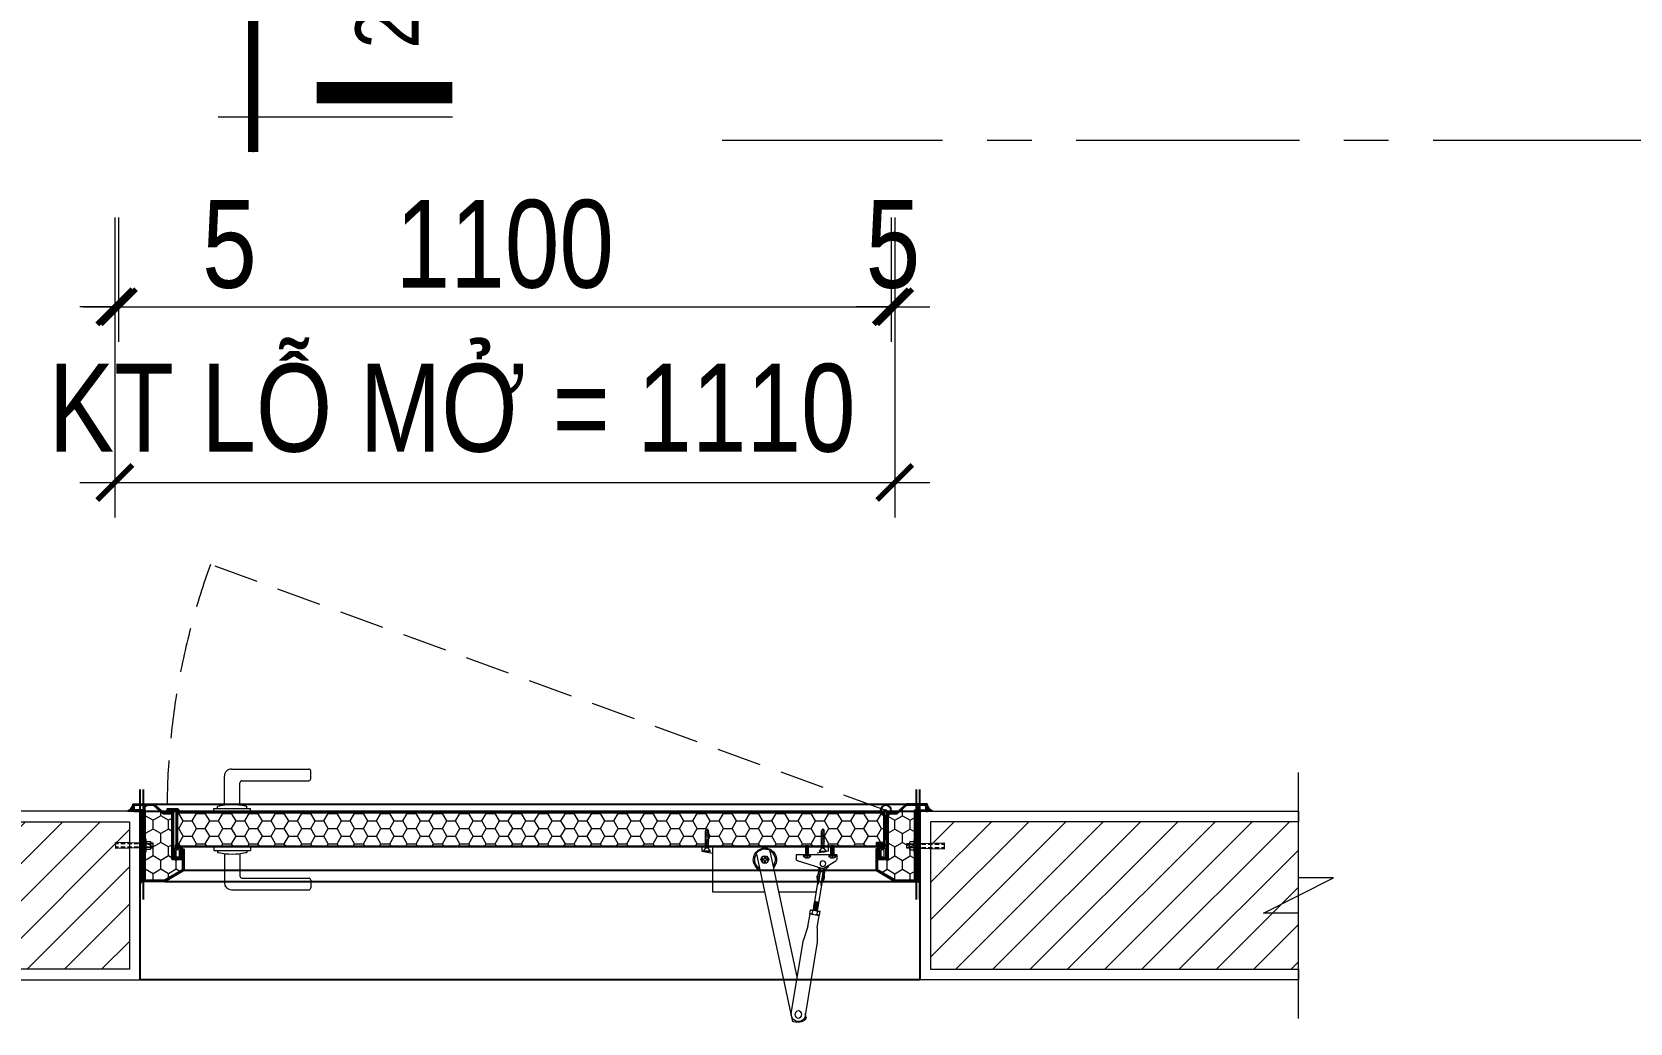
# Model space of a CAD drawing. Header units: millimetres. Extents: x -547695 to 905972, y -1055718 to 167349.
# Drawn here: x -529245 to -526971, y -1038387 to -1036976 of the extents above; entities that cross this region are included whole.
import ezdxf
from ezdxf.enums import TextEntityAlignment as Align

# ---------------------------------------------------------------- set-up
doc = ezdxf.new("R2010")
doc.units = ezdxf.units.MM
for name, pattern in [('CENTER', [50.8, 31.75, -6.35, 6.35, -6.35]), ('CENTER2', [1.125, 0.75, -0.125, 0.125, -0.125]), ('HIDDEN', [9.525, 6.35, -3.175]), ('PHANTOM', [2.5, 1.25, -0.25, 0.25, -0.25, 0.25, -0.25])]:
    doc.linetypes.add(name, pattern=pattern)
doc.layers.get('DEFPOINTS').update_dxf_attribs({"color": 1, "lineweight": 25})
for name, color, linetype, lineweight in [('A-DIMS', 8, 'Continuous', 9), ('A-DOOR', 142, 'Continuous', 9), ('A-FINE', 255, 'Continuous', 25), ('A-GRID', 250, 'CENTER', 15), ('A-HIDD', 45, 'HIDDEN', 9), ('A-LITE', 9, 'Continuous', 9), ('A-PATT', 252, 'Continuous', 9), ('A-SYMBOLS', 10, 'Continuous', 13), ('A-WALL', 12, 'Continuous', 13)]:
    doc.layers.add(name, color=color, linetype=linetype, lineweight=lineweight)
doc.styles.add('ARIAL', font='arial.ttf')
doc.styles.add('VTK_Arial', font='arial.ttf', dxfattribs={"width": 0.8})
doc.dimstyles.new('A-2.5-DIM50', dxfattribs={"dimscale": 50, "dimtxt": 2.5, "dimasz": 1, "dimexe": 1, "dimexo": 0, "dimgap": 0.5, "dimtad": 1, "dimdec": 0, "dimzin": 12, "dimdsep": 46, "dimtxsty": 'VTK_Arial', "dimblk": 'ARCHTICK', "dimcen": 0, "dimdle": 1, "dimclrd": 256, "dimclre": 256, "dimclrt": 7, "dimadec": 1, "dimazin": 3, "dimtfac": 1, "dimtdec": 0, "dimtmove": 0, "dimatfit": 2, "dimfxl": 20, "dimtolj": 1, "dimtzin": 0, "dimlwd": -1, "dimlwe": -1, "dimarcsym": 0})
pattern_1 = [(0, (-371205.2795, -12523.16103), (0.47625, 0.2749630645), [0.3175, -0.635]), (120, (-371205.2795, -12523.16103), (-0.47624999896, 0.2749630663), [0.3175, -0.635]), (60, (-371205.2795, -12523.16103), (1.04e-09, 0.5499261308), [-0.635, 0.3175])]
pattern_2 = [(0, (-371205.2795, -12523.16103), (0.47625, 0.2749630645), [0.3175, -0.635]), (120, (-371205.2795, -12523.16103), (-0.47624999896, 0.2749630663), [0.3175, -0.635]), (60, (-371205.2795, -12523.16103), (1.04e-09, 0.5499261308), [-0.635, 0.3175])]
pattern_3 = [(135, (-437820.3545, -13544.4269), (-1.1225320151, -1.1225320151), []), (225, (-437820.3545, -13544.4269), (-1.1225320151, -3.3675960454), [3.96875, -2.38125])]

# ---------------------------------------------------------------- blocks, each defined once
blk = doc.blocks.new('*U258')
for p, q in [((-8621.6, 166.1), (-8621.6, -945.4)), ((0, 166.1), (0, -945.4)), ((-500, 0), (166.1, 0))]:
    blk.add_line(p, q)
at = {"linetype": 'PHANTOM', "ltscale": 10}
blk.add_line((-396.9, 0), (-8121.6, 0), dxfattribs=at)
for points, const_width in [([(-8121.6, 0), (-8766.1, 0)], 50), ([(166.1, 0), (-478.4, 0)], 50), ([(-8506.4, -945.4), (-8506.4, -302.1)], 100), ([(-115.3, -945.4), (-115.3, -302.1)], 100)]:
    blk.add_lwpolyline(points, dxfattribs=dict(const_width=const_width))
at = {"style": 'ARIAL', "width": 0.8, "flags": 8}
for tag, p in [('1', (-8238.3, -878.4)), ('2', (-418.6, -873.7))]:
    blk.add_attdef(tag, text='', height=300, dxfattribs=at).set_placement(p, align=Align.BOTTOM_CENTER)
blk = doc.blocks.new('_ARCHTICK')
at = {"color": 0, "linetype": 'ByBlock', "const_width": 0.15}
blk.add_lwpolyline([(-0.5, -0.5), (0.5, 0.5)], dxfattribs=at)
blk = doc.blocks.new('*D647')
at = {"layer": 'A-DIMS', "transparency": 16777216}
for p, q in [((-529122.2, -1037240), (-529122.2, -1037417.2)), ((-528022.2, -1037240), (-528022.2, -1037417.2)), ((-529172.2, -1037367.2), (-527972.2, -1037367.2))]:
    blk.add_line(p, q, dxfattribs=at)
at = {"layer": 'DEFPOINTS', "color": 0, "transparency": 16777216}
for p in [(-529122.2, -1037240), (-528022.2, -1037240), (-528022.2, -1037367.2)]:
    blk.add_point(p, dxfattribs=at)
at = {"layer": 'A-DIMS', "transparency": 16777216, "xscale": 50, "yscale": 50, "zscale": 50, "rotation": 180}
blk.add_blockref('_ARCHTICK', (-529122.2, -1037367.2), dxfattribs=at)
at = {"layer": 'A-DIMS', "transparency": 16777216, "xscale": 50, "yscale": 50, "zscale": 50}
blk.add_blockref('_ARCHTICK', (-528022.2, -1037367.2), dxfattribs=at)
at = {"layer": 'A-DIMS', "color": 7, "transparency": 16777216, "insert": (-528572.2, -1037278.4), "char_height": 125, "attachment_point": 5, "style": 'VTK_Arial'}
blk.add_mtext('\\A1;1100', dxfattribs=at)
blk = doc.blocks.new('*D648')
at = {"layer": 'A-DIMS', "ltscale": 5, "transparency": 16777216}
for p, q in [((-529127.2, -1037240), (-529127.2, -1037417.2)), ((-529122.2, -1037240), (-529122.2, -1037417.2)), ((-529127.2, -1037367.2), (-529177.2, -1037367.2)), ((-529122.2, -1037367.2), (-529127.2, -1037367.2)), ((-529122.2, -1037367.2), (-528905.9, -1037367.2))]:
    blk.add_line(p, q, dxfattribs=at)
at = {"layer": 'DEFPOINTS', "color": 0, "transparency": 16777216}
for p in [(-529127.2, -1037240), (-529122.2, -1037240), (-529127.2, -1037367.2)]:
    blk.add_point(p, dxfattribs=at)
at = {"layer": 'A-DIMS', "transparency": 16777216, "xscale": 50, "yscale": 50, "zscale": 50}
blk.add_blockref('_ARCHTICK', (-529127.2, -1037367.2), dxfattribs=at)
at = {"layer": 'A-DIMS', "transparency": 16777216, "xscale": 50, "yscale": 50, "zscale": 50, "rotation": 180}
blk.add_blockref('_ARCHTICK', (-529122.2, -1037367.2), dxfattribs=at)
at = {"layer": 'A-DIMS', "color": 7, "transparency": 16777216, "insert": (-528964.1, -1037278.6), "char_height": 125, "attachment_point": 5, "style": 'VTK_Arial'}
blk.add_mtext('\\A1;5', dxfattribs=at)
blk = doc.blocks.new('*D649')
at = {"layer": 'A-DIMS', "ltscale": 5, "transparency": 16777216}
for p, q in [((-528022.2, -1037240), (-528022.2, -1037417.2)), ((-528017.2, -1037240), (-528017.2, -1037417.2)), ((-528022.2, -1037367.2), (-528072.2, -1037367.2)), ((-528022.2, -1037367.2), (-528017.2, -1037367.2)), ((-528017.2, -1037367.2), (-527967.2, -1037367.2))]:
    blk.add_line(p, q, dxfattribs=at)
at = {"layer": 'DEFPOINTS', "color": 0, "transparency": 16777216}
for p in [(-528022.2, -1037240), (-528017.2, -1037240), (-528017.2, -1037367.2)]:
    blk.add_point(p, dxfattribs=at)
at = {"layer": 'A-DIMS', "transparency": 16777216, "xscale": 50, "yscale": 50, "zscale": 50}
blk.add_blockref('_ARCHTICK', (-528022.2, -1037367.2), dxfattribs=at)
at = {"layer": 'A-DIMS', "transparency": 16777216, "xscale": 50, "yscale": 50, "zscale": 50, "rotation": 180}
blk.add_blockref('_ARCHTICK', (-528017.2, -1037367.2), dxfattribs=at)
at = {"layer": 'A-DIMS', "color": 7, "transparency": 16777216, "insert": (-528019.7, -1037278.6), "char_height": 125, "attachment_point": 5, "style": 'VTK_Arial'}
blk.add_mtext('\\A1;5', dxfattribs=at)
blk = doc.blocks.new('*D650')
at = {"layer": 'A-DIMS', "ltscale": 5, "transparency": 16777216}
for p, q in [((-529127.2, -1037240), (-529127.2, -1037667.2)), ((-528017.2, -1037240), (-528017.2, -1037667.2)), ((-529177.2, -1037617.2), (-527967.2, -1037617.2))]:
    blk.add_line(p, q, dxfattribs=at)
at = {"layer": 'DEFPOINTS', "color": 0, "transparency": 16777216}
for p in [(-529127.2, -1037240), (-528017.2, -1037240), (-528017.2, -1037617.2)]:
    blk.add_point(p, dxfattribs=at)
at = {"layer": 'A-DIMS', "transparency": 16777216, "xscale": 50, "yscale": 50, "zscale": 50, "rotation": 180}
blk.add_blockref('_ARCHTICK', (-529127.2, -1037617.2), dxfattribs=at)
at = {"layer": 'A-DIMS', "transparency": 16777216, "xscale": 50, "yscale": 50, "zscale": 50}
blk.add_blockref('_ARCHTICK', (-528017.2, -1037617.2), dxfattribs=at)
at = {"layer": 'A-DIMS', "color": 7, "transparency": 16777216, "insert": (-528647.2, -1037511.8), "char_height": 125, "attachment_point": 5, "style": 'VTK_Arial'}
blk.add_mtext('\\A1;KT LỖ MỞ = 1110', dxfattribs=at)
blk = doc.blocks.new('*U1198')
at = {"layer": 'A-PATT', "true_color": 0x939598}
h = blk.add_hatch(dxfattribs=at)
h.set_pattern_fill('ANSI31', color=252, scale=300)
h.set_pattern_definition([(225, (29704.32, 154708.957), (26.516504, -26.516504), [])])
h.paths.add_polyline_path([(-1125, 225), (-1125, 15), (-1648.7, 15), (-1648.7, 225)])
h = blk.add_hatch(dxfattribs=at)
h.set_pattern_fill('ANSI31', color=252, scale=300)
h.set_pattern_definition([(225, (-273173.948, -222199.16), (26.5165043, -26.5165043), [])])
h.paths.add_polyline_path([(15, 225), (15, 15), (538.7, 15), (538.7, 225)])
at = {"layer": 'A-LITE', "ltscale": 0.01, "flags": 128}
for points in [[(-1648.7, 240), (-1648.7, 225), (-1125, 225), (-1125, 15), (-1648.7, 15), (-1648.7, 0), (-1110, 0), (-1110, 240)], [(538.7, 240), (538.7, 225), (15, 225), (15, 15), (538.7, 15), (538.7, 0), (0, 0), (0, 240)]]:
    blk.add_lwpolyline(points, close=True, dxfattribs=at)
at = {"layer": 'A-PATT', "ltscale": 5}
blk.add_lwpolyline([(538.7, -55), (538.7, 95), (488.7, 95), (588.7, 145), (538.7, 145), (538.7, 295)], dxfattribs=at)
at = {"layer": 'A-WALL'}
for points in [[(-1125, 225), (-1125, 15), (-1648.7, 15), (-1648.7, 225)], [(15, 225), (15, 15), (538.7, 15), (538.7, 225)]]:
    blk.add_lwpolyline(points, close=True, dxfattribs=at)
at = {"layer": 'DEFPOINTS', "ltscale": 5}
blk.add_lwpolyline([(-1110, 240), (0, 240), (0, 0), (-1110, 0)], close=True, dxfattribs=at)
blk = doc.blocks.new('Khung A')
at = {"layer": 'A-PATT'}
h = blk.add_hatch(dxfattribs=at)
h.set_pattern_fill('HONEY', color=256, scale=4, style=0)
h.paths.add_polyline_path([(-108.8, -17.4), (-8.8, -17.4), (-8.8, -1.2), (-1.2, -1.2), (-1.2, -28.6), (-13.2, -42.6), (-13.2, -55.8), (-78.2, -55.8), (-78.2, -71), (-93.3, -71), (-108.8, -44.9)])
for points in [[(-10, 0), (0, 0), (0, 0), (0, -29), (-12, -43), (-12, -57), (-77, -57), (-77, -69.7), (-64, -69.7), (-64, -72.2), (-94, -72.2), (-110, -45.2), (-110, -15), (-100, -15), (-100, -16.2), (-108.8, -16.2), (-108.8, -44.9), (-93.3, -71), (-65.2, -71), (-65.2, -70.9), (-78.2, -70.9), (-78.2, -55.8), (-13.2, -55.8), (-13.2, -42.6), (-1.2, -28.6), (-1.2, -1.2), (-1.2, -1.2), (-10, -1.2)], [(-108.8, -17.4), (-8.8, -17.4), (-8.8, -1.2), (-1.2, -1.2), (-1.2, -28.6), (-13.2, -42.6), (-13.2, -55.8), (-78.2, -55.8), (-78.2, -71), (-93.3, -71), (-108.8, -44.9)]]:
    blk.add_lwpolyline(points, close=True)
blk = doc.blocks.new('*U201')
for p, q in [((-112, 72.2), (-112, 83)), ((1, 86), (-109, 86)), ((-14, 69.2), (-109, 69.2)), ((11, 34.3), (11, 76)), ((11, 34.3), (11, 69)), ((-11, 34.3), (-11, 66.2)), ((-11, 34.3), (-11, 64.3)), ((-26, 25), (-26, 30)), ((26, 30), (-26, 30)), ((26, 25), (-26, 25)), ((-21, 30), (-21, 33)), ((-19, 33), (-21, 33)), ((21, 33), (19, 33)), ((21, 30), (21, 33)), ((26, 25), (26, 30)), ((-26, -25), (-26, -30)), ((26, -25), (-26, -25)), ((26, -30), (-26, -30)), ((22.5, -25), (-22.5, -25)), ((-21, -30), (-21, -33)), ((-19, -33), (-21, -33)), ((-11, -34.3), (-11, -66.2)), ((11, -34.3), (11, -76)), ((21, -30), (21, -32.6)), ((26, -25), (26, -30)), ((-112, -72.2), (-112, -83)), ((-14, -69.2), (-109, -69.2)), ((1, -86), (-109, -86))]:
    blk.add_line(p, q)
for centre, radius, start, end in [((-109, 83), 3, 90, 180), ((-109, 72.2), 3, 180, 270), ((-14, 66.2), 3, 0, 90), ((1, 76), 10, 0, 90), ((0, -56.3), 91.3, 77.9821, 102.0179), ((0, 56.3), 91.3, 257.9821, 283.305), ((-14, -66.2), 3, 270, 0), ((-109, -72.2), 3, 90, 180), ((-109, -83), 3, 180, 270), ((1, -76), 10, 270, 0)]:
    blk.add_arc(centre, radius, start, end)
blk = doc.blocks.new('*U181')
h = blk.add_hatch()
h.set_pattern_fill('ANSI31', color=256, scale=0.03)
h.set_pattern_definition([(45, (-1066.5108295, 7232.4688566), (-0.0026516504294, 0.0026516504294), [])])
h.paths.add_polyline_path([(126.5, -24), (126.5, -23), (-123.5, -23), (-123.5, -24)])
at = {"ltscale": 0.2}
for p, q in [((-82.5, 0), (-84.5, -3)), ((-82.5, 0), (-80.5, -3)), ((82.5, 0), (80.5, -3)), ((82.5, 0), (84.5, -3)), ((-80, -2.9), (-85, -4.1)), ((-84.5, -4.2), (-85, -4.1)), ((-80, -4.9), (-85, -6.1)), ((-84.5, -6.2), (-85, -6.1)), ((-80, -6.9), (-85, -8.1)), ((-84.5, -8.2), (-85, -8.1)), ((-80, -8.9), (-85, -10.1)), ((-84.5, -10.2), (-85, -10.1)), ((-80, -10.9), (-85, -12.1)), ((-84.5, -12.2), (-85, -12.1)), ((-80, -12.9), (-85, -14.1)), ((-84.5, -14.2), (-85, -14.1)), ((-80, -14.9), (-85, -16.1)), ((-84.5, -16.2), (-85, -16.1)), ((-80, -16.9), (-85, -18.1)), ((-84.5, -18.2), (-85, -18.1)), ((-80, -18.9), (-85, -20.1)), ((-84.5, -20.2), (-85, -20.1)), ((-80, -20.9), (-85, -22.1)), ((-84.5, -22.2), (-85, -22.1)), ((-81, -1.3), (-84.5, -2.2)), ((-84, -2.3), (-84.5, -2.2)), ((-84.5, -28), (-84.5, -3)), ((-81, -1.3), (-81.7, -1.2)), ((-80, -2.9), (-80.6, -2.8)), ((-80.5, -28), (-80.5, -3)), ((-80, -4.9), (-80.5, -4.8)), ((-80, -6.9), (-80.5, -6.8)), ((-80, -8.9), (-80.5, -8.8)), ((-80, -10.9), (-80.5, -10.8)), ((-80, -12.9), (-80.5, -12.8)), ((-80, -14.9), (-80.5, -14.8)), ((-80, -16.9), (-80.5, -16.8)), ((-80, -18.9), (-80.5, -18.8)), ((-80, -20.9), (-80.5, -20.8)), ((80, -2.9), (80.6, -2.8)), ((80, -2.9), (85, -4.1)), ((80, -4.9), (80.5, -4.8)), ((80, -4.9), (85, -6.1)), ((80, -6.9), (80.5, -6.8)), ((80, -6.9), (85, -8.1)), ((80, -8.9), (80.5, -8.8)), ((80, -8.9), (85, -10.1)), ((80, -10.9), (80.5, -10.8)), ((80, -10.9), (85, -12.1)), ((80, -12.9), (80.5, -12.8)), ((80, -12.9), (85, -14.1)), ((80, -14.9), (80.5, -14.8)), ((80, -14.9), (85, -16.1)), ((80, -16.9), (80.5, -16.8)), ((80, -16.9), (85, -18.1)), ((80, -18.9), (80.5, -18.8)), ((80, -18.9), (85, -20.1)), ((80, -20.9), (80.5, -20.8)), ((80, -20.9), (85, -22.1)), ((80.5, -28), (80.5, -3)), ((81, -1.3), (81.7, -1.2)), ((81, -1.3), (84.5, -2.2)), ((84, -2.3), (84.5, -2.2)), ((84.5, -28), (84.5, -3)), ((84.5, -4.2), (85, -4.1)), ((84.5, -6.2), (85, -6.1)), ((84.5, -8.2), (85, -8.1)), ((84.5, -10.2), (85, -10.1)), ((84.5, -12.2), (85, -12.1)), ((84.5, -14.2), (85, -14.1)), ((84.5, -16.2), (85, -16.1)), ((84.5, -18.2), (85, -18.1)), ((84.5, -20.2), (85, -20.1)), ((84.5, -22.2), (85, -22.1)), ((-101.5, -39), (-90.5, -39)), ((-98.5, -37.4), (-94.4, -37)), ((-98, -37.4), (-98.5, -37.4)), ((-98.5, -38.2), (-93.5, -37.8)), ((-98, -38.2), (-98.5, -38.2)), ((-98.5, -39), (-93.5, -38.6)), ((-98.5, -39), (-93.5, -39)), ((-98, -36), (-94, -36)), ((-98, -37), (-98, -39)), ((-95.5, -40.5), (-96.5, -40.5)), ((-96.5, -42), (-96.5, -40.5)), ((-95.5, -42), (-95.5, -40.5)), ((-94, -37), (-94, -39)), ((-93.5, -37.8), (-94, -37.7)), ((-93.5, -38.6), (-94, -38.6)), ((-87.5, -32), (-84.5, -28)), ((-77.5, -32), (-87.5, -32)), ((-80, -22.9), (-85, -24.1)), ((-84.5, -24.2), (-85, -24.1)), ((-80, -24.9), (-85, -26.1)), ((-84.5, -26.2), (-85, -26.1)), ((-80, -26.9), (-84.5, -28)), ((-80, -22.9), (-80.5, -22.8)), ((-80, -24.9), (-80.5, -24.8)), ((-80, -26.9), (-80.5, -26.8)), ((-77.5, -32), (-80.5, -28)), ((-65.5, -39), (-54.5, -39)), ((-62.5, -37.4), (-58.4, -37)), ((-62, -37.4), (-62.5, -37.4)), ((-62.5, -38.2), (-57.5, -37.8)), ((-62, -38.2), (-62.5, -38.2)), ((-62.5, -39), (-57.5, -38.6)), ((-62.5, -39), (-57.5, -39)), ((-62, -36), (-58, -36)), ((-62, -37), (-62, -39)), ((-60.5, -42), (-60.5, -40.5)), ((-59.5, -40.5), (-60.5, -40.5)), ((-59.5, -42), (-59.5, -40.5)), ((-58, -37), (-58, -39)), ((-57.5, -37.8), (-58, -37.7)), ((-57.5, -38.6), (-58, -38.6)), ((77.5, -32), (80.5, -28)), ((77.5, -32), (87.5, -32)), ((80, -22.9), (80.5, -22.8)), ((80, -22.9), (85, -24.1)), ((80, -24.9), (80.5, -24.8)), ((80, -24.9), (85, -26.1)), ((80, -26.9), (80.5, -26.8)), ((80, -26.9), (84.5, -28)), ((84.5, -24.2), (85, -24.1)), ((84.5, -26.2), (85, -26.1)), ((87.5, -32), (84.5, -28))]:
    blk.add_line(p, q, dxfattribs=at)
for p, q in [((-102.5, -37), (-44.5, -37)), ((-102.5, -37), (-102.5, -43.3)), ((-98.5, -24.9), (-93.5, -24.5)), ((-98, -24.9), (-98.5, -24.9)), ((-98.5, -25.7), (-93.5, -25.3)), ((-98, -25.8), (-98.5, -25.7)), ((-98.5, -26.6), (-93.5, -26.2)), ((-98, -26.6), (-98.5, -26.6)), ((-98.5, -27.4), (-93.5, -27)), ((-98, -27.4), (-98.5, -27.4)), ((-98.5, -28.2), (-93.5, -27.8)), ((-98, -28.3), (-98.5, -28.2)), ((-98.5, -29.1), (-93.5, -28.6)), ((-98, -29.1), (-98.5, -29.1)), ((-98.5, -29.9), (-93.5, -29.5)), ((-98, -29.9), (-98.5, -29.9)), ((-98.5, -30.7), (-93.5, -30.3)), ((-98, -30.8), (-98.5, -30.7)), ((-98.5, -31.5), (-93.5, -31.1)), ((-98, -31.6), (-98.5, -31.5)), ((-98.5, -32.4), (-93.5, -32)), ((-98, -32.4), (-98.5, -32.4)), ((-98.5, -33.2), (-93.5, -32.8)), ((-98, -33.2), (-98.5, -33.2)), ((-98.5, -34), (-93.5, -33.6)), ((-98, -34.1), (-98.5, -34)), ((-98.5, -34.9), (-93.5, -34.5)), ((-98, -34.9), (-98.5, -34.9)), ((-98.5, -35.7), (-93.5, -35.3)), ((-98, -35.7), (-98.5, -35.7)), ((-98.5, -36.5), (-93.5, -36.1)), ((-98, -36.6), (-98.5, -36.5)), ((-94, -24), (-98, -24)), ((-98, -24), (-98, -37)), ((-94.4, -37), (-93.5, -36.9)), ((-94, -37), (-94, -24)), ((-93.5, -24.5), (-94, -24.5)), ((-93.5, -25.3), (-94, -25.3)), ((-93.5, -26.2), (-94, -26.1)), ((-93.5, -27), (-94, -26.9)), ((-93.5, -27.8), (-94, -27.8)), ((-93.5, -28.6), (-94, -28.6)), ((-93.5, -29.5), (-94, -29.4)), ((-93.5, -30.3), (-94, -30.3)), ((-93.5, -31.1), (-94, -31.1)), ((-93.5, -32), (-94, -31.9)), ((-93.5, -32.8), (-94, -32.8)), ((-93.5, -33.6), (-94, -33.6)), ((-93.5, -34.5), (-94, -34.4)), ((-93.5, -35.3), (-94, -35.2)), ((-93.5, -36.1), (-94, -36.1)), ((-93.5, -36.9), (-94, -36.9)), ((-90, -25), (-67.5, -25)), ((-90, -25), (-90, -32)), ((-90, -32), (-74.5, -35)), ((-66.5, -26), (-67.5, -25)), ((-63, -26), (-66.5, -26)), ((-62.5, -24.9), (-57.5, -24.5)), ((-62, -24.9), (-62.5, -24.9)), ((-62.5, -25.7), (-57.5, -25.3)), ((-62, -25.8), (-62.5, -25.7)), ((-62.5, -26.6), (-57.5, -26.2)), ((-62, -26.6), (-62.5, -26.6)), ((-62.5, -27.4), (-57.5, -27)), ((-62, -27.4), (-62.5, -27.4)), ((-62.5, -28.2), (-57.5, -27.8)), ((-62, -28.3), (-62.5, -28.2)), ((-62.5, -29.1), (-57.5, -28.6)), ((-62, -29.1), (-62.5, -29.1)), ((-62.5, -29.9), (-57.5, -29.5)), ((-62, -29.9), (-62.5, -29.9)), ((-62.5, -30.7), (-57.5, -30.3)), ((-62, -30.8), (-62.5, -30.7)), ((-62.5, -31.5), (-57.5, -31.1)), ((-62, -31.6), (-62.5, -31.5)), ((-62.5, -32.4), (-57.5, -32)), ((-62, -32.4), (-62.5, -32.4)), ((-62.5, -33.2), (-57.5, -32.8)), ((-62, -33.2), (-62.5, -33.2)), ((-62.5, -34), (-57.5, -33.6)), ((-62, -34.1), (-62.5, -34)), ((-62.5, -34.9), (-57.5, -34.5)), ((-62, -34.9), (-62.5, -34.9)), ((-62.5, -35.7), (-57.5, -35.3)), ((-62, -35.7), (-62.5, -35.7)), ((-62.5, -36.5), (-57.5, -36.1)), ((-62, -36.6), (-62.5, -36.5)), ((-58, -24), (-62, -24)), ((-62, -37), (-62, -24)), ((12, -26), (-59, -26)), ((-58.4, -37), (-57.5, -36.9)), ((-58, -24), (-58, -37)), ((-57.5, -24.5), (-58, -24.5)), ((-57.5, -25.3), (-58, -25.3)), ((-57.5, -26.2), (-58, -26.1)), ((-57.5, -27), (-58, -26.9)), ((-57.5, -27.8), (-58, -27.8)), ((-57.5, -28.6), (-58, -28.6)), ((-57.5, -29.5), (-58, -29.4)), ((-57.5, -30.3), (-58, -30.3)), ((-57.5, -31.1), (-58, -31.1)), ((-57.5, -32), (-58, -31.9)), ((-57.5, -32.8), (-58, -32.8)), ((-57.5, -33.6), (-58, -33.6)), ((-57.5, -34.5), (-58, -34.4)), ((-57.5, -35.3), (-58, -35.2)), ((-57.5, -36.1), (-58, -36.1)), ((-57.5, -36.9), (-58, -36.9)), ((-46.1, -210.6), (-7.7, -32.1)), ((-44.5, -37), (-44.5, -42.8)), ((11.9, -36.3), (-39, -272.7)), ((-3.5, -44.7), (-3.5, -43.2)), ((-3.5, -43.2), (-1.8, -43.2)), ((-3.5, -44.7), (-1.8, -44.7)), ((-0.8, -40.5), (-0.8, -42.2)), ((-0.8, -40.5), (0.7, -40.5)), ((0.7, -40.5), (0.7, -42.2)), ((1.7, -43.2), (3.5, -43.2)), ((1.7, -44.7), (3.5, -44.7)), ((3.5, -44.7), (3.5, -43.2)), ((101.5, -26), (12, -26)), ((67.5, -25), (66.5, -26)), ((67.5, -25), (90, -25)), ((74.5, -25), (74.5, -90)), ((90, -32), (74.5, -35)), ((90, -25), (90, -32)), ((-83.7, -56.3), (-101.1, -45.9)), ((-85.5, -59.1), (-82.5, -74.6)), ((-83.7, -57.8), (-80.5, -74.2)), ((-82.5, -61.9), (-78.6, -61.2)), ((-82.5, -61.9), (-79.8, -78.7)), ((-81.2, -56.6), (-46.6, -45.7)), ((-78.8, -57), (-76.6, -73.6)), ((-78.6, -61.2), (-75.9, -78)), ((-76.7, -57.7), (-74.6, -73.3)), ((-0.8, -47.5), (-0.8, -45.7)), ((-0.8, -47.5), (0.7, -47.5)), ((0.7, -47.5), (0.7, -45.7)), ((-82.5, -74.5), (-80.5, -74.2)), ((-81.9, -71.9), (-74.6, -116.9)), ((-79.8, -78.7), (-80.3, -81.8)), ((-76.6, -73.6), (-74.6, -73.2)), ((-76, -70.9), (-68.7, -115.9)), ((-75.9, -78), (-74.4, -80.8)), ((-50.5, -90), (-72.9, -90)), ((-20.1, -90), (-50.5, -90)), ((74.5, -90), (0.3, -90)), ((-77, -105.2), (-70.2, -103.5)), ((-77, -105.2), (-76.5, -105.1)), ((-76.8, -106.2), (-70, -104.5)), ((-76.8, -106.2), (-76.3, -106.1)), ((-76.7, -107.1), (-69.9, -105.5)), ((-76.7, -107.1), (-76.2, -107.1)), ((-76.5, -108.1), (-69.7, -106.4)), ((-76.5, -108.1), (-76, -108.1)), ((-76.3, -109.1), (-69.6, -107.4)), ((-76.3, -109.1), (-75.9, -109.1)), ((-76.2, -110.1), (-69.4, -108.4)), ((-76.2, -110.1), (-75.7, -110.1)), ((-76, -111.1), (-69.2, -109.4)), ((-76, -111.1), (-75.5, -111)), ((-75.9, -112.1), (-69.1, -110.4)), ((-75.9, -112.1), (-75.4, -112)), ((-75.7, -113.1), (-68.9, -111.4)), ((-75.7, -113.1), (-75.2, -113)), ((-75.5, -114.1), (-68.7, -112.4)), ((-75.4, -115), (-68.6, -113.3)), ((-70.7, -103.5), (-70.2, -103.5)), ((-70.5, -104.5), (-70, -104.5)), ((-70.4, -105.5), (-69.9, -105.5)), ((-70.2, -106.5), (-69.7, -106.4)), ((-70, -107.5), (-69.6, -107.4)), ((-69.9, -108.5), (-69.4, -108.4)), ((-69.7, -109.5), (-69.2, -109.4)), ((-69.6, -110.4), (-69.1, -110.4)), ((-69.4, -111.4), (-68.9, -111.4)), ((-69.2, -112.4), (-68.7, -112.4)), ((-69.1, -113.4), (-68.6, -113.3)), ((-64.8, -115.3), (-78.5, -117.5)), ((-77.5, -123.4), (-78.5, -117.5)), ((-63.8, -121.2), (-77.5, -123.4)), ((-64.2, -121.3), (-77.1, -123.4)), ((-74.2, -141.1), (-77.1, -123.4)), ((-75.5, -114.1), (-75.1, -114)), ((-75.4, -115), (-74.9, -115)), ((-75.2, -116), (-68.4, -114.3)), ((-75.2, -116), (-74.7, -116)), ((-74.3, -121.7), (-74.9, -118.1)), ((-74.3, -116.8), (-68.3, -115.3)), ((-68.9, -114.4), (-68.4, -114.3)), ((-68.8, -115.4), (-68.3, -115.3)), ((-67.4, -120.6), (-68, -117)), ((-63.8, -121.2), (-64.8, -115.3)), ((-61.3, -139), (-64.2, -121.3)), ((-63.8, -121.2), (-63.8, -121.2)), ((-74.2, -141.1), (-74.4, -161.4)), ((-61.3, -139), (-54.7, -158.2)), ((-37.6, -262.8), (-54.7, -158.2)), ((-74.4, -161.4), (-57.3, -266)), ((-58.6, -268.5), (-57.5, -263.4))]:
    blk.add_line(p, q)
blk.add_lwpolyline([(-2.9, -39), (-5.8, -44), (-2.9, -49), (2.9, -49), (5.8, -44), (2.9, -39)], close=True)
for centre in [(0, -44), (-47.5, -264.4)]:
    blk.add_circle(centre, 5)
blk.add_circle((-82.5, -49.7), 4, dxfattribs=at)
for centre, radius, start, end in [((-99.5, -43.3), 3, 180, 239.0654), ((-82.5, -24.4), 9.08, 246.5175, 271.5426), ((-47.5, -42.8), 3, 287.5256, 0), ((0, -44), 16.5, 125.0547, 220.5401), ((0, -44), 14.5, 130.859, 214.2425), ((0, -44), 16.5, 295.1505, 125.0547), ((0, -44), 14.5, 121.2203, 130.859), ((-4.7, -32.7), 3, 112.7286, 167.8453), ((0, -44), 15.2, 42.962, 112.7286), ((-1.8, -42.2), 1, 270, 0), ((-1.8, -45.7), 1, 0, 90), ((1.7, -42.2), 1, 180, 270), ((1.7, -45.7), 1, 90, 180), ((0, -44), 14.5, 301.4481, 34.4703), ((9, -35.7), 3, 347.8453, 42.962), ((82.5, -24.4), 9.08, 268.4574, 293.4825), ((-84.2, -51.2), 6.53, 188.5186, 244.696), ((-82.6, -49.2), 7, 221.6509, 246.1514), ((-88.4, -59.7), 3, 10.8556, 60.9805), ((-86.6, -58.4), 3, 10.8556, 66.1514), ((-77.9, -68.6), 6.67, 159.2249, 222.4864), ((-82.1, -53.8), 3, 239.0654, 287.5256), ((-75.7, -56.6), 3.16, 164.9212, 187.0998), ((-73.7, -57.3), 3, 137.5485, 187.6734), ((-82.6, -49.2), 9, 317.5485, 321.521), ((-80.9, -69.1), 6.67, 336.0426, 39.3041), ((-74.8, -120.7), 4, 122.3181, 149.2529), ((-75.1, -119.2), 4, 229.276, 256.2109), ((-76.7, -117.9), 0.6, 76.2109, 122.3181), ((-77.5, -121.2), 4, 49.276, 76.2109), ((-75.9, -122.5), 0.6, 256.2109, 302.3181), ((-77.7, -119.6), 4, 302.3181, 329.2529), ((-71.4, -120.2), 4, 118.706, 149.2529), ((-71.7, -118.7), 4, 229.276, 259.8229), ((-70.6, -120), 4, 49.276, 79.8229), ((-70.9, -118.5), 4, 298.706, 329.2529), ((-64.6, -119.1), 4, 122.3181, 149.2529), ((-64.8, -117.5), 4, 229.276, 256.2109), ((-66.4, -116.2), 0.6, 76.2109, 122.3181), ((-67.2, -119.5), 4, 49.276, 76.2109), ((-65.6, -120.8), 0.6, 256.2109, 302.3181), ((-67.5, -118), 4, 302.3181, 329.2529), ((-55.6, -269.1), 3, 167.8453, 230.4787), ((-46, -257.4), 18.2, 230.4787, 285.2119), ((-47.5, -264.4), 10, 189.2645, 9.2645), ((-42, -272.1), 3, 285.2119, 347.8453)]:
    blk.add_arc(centre, radius, start, end)
for centre, radius, start, end in [((-96, -35.6), 6.49, 212.1155, 265.584), ((-96, -35.6), 6.49, 274.416, 327.8845), ((-82.5, -24.4), 9.08, 236.6015, 246.5175), ((-82.5, -24.4), 9.08, 271.5426, 303.3985), ((-60, -35.6), 6.49, 212.1155, 265.584), ((-60, -35.6), 6.49, 274.416, 327.8845), ((82.5, -24.4), 9.08, 236.6015, 268.4574), ((82.5, -24.4), 9.08, 293.4825, 303.3985)]:
    blk.add_arc(centre, radius, start, end, dxfattribs=at)
blk = doc.blocks.new('*U180')
blk.add_lwpolyline([(-2.8, 7), (-2.8, 40.8), (-0.2, 40.8), (-0.2, 7.5)])
blk.add_lwpolyline([(2.8, 40.8), (0.2, 40.8), (0.2, 7.8), (2.8, 7.8)], close=True)
blk.add_circle((0, 0), 7.5)
at = {"layer": 'A-WALL'}
for p, q in [((-2, 0), (2, 0)), ((0, -2), (0, 2))]:
    blk.add_line(p, q, dxfattribs=at)
blk = doc.blocks.new('DemHiSung')
at = {"ltscale": 0.1}
for p, q in [((-4.5, -1.2), (-7, -3.6)), ((-7, -3.6), (-7, -5.7)), ((-7, -5.7), (-4.5, -4.6)), ((-4.5, -6), (-7, -8.4)), ((-7, -8.4), (-7, -10.5)), ((-7, -10.5), (-4.5, -9.4)), ((-4.5, -10.4), (-7, -12.8)), ((-7, -12.8), (-7, -14.9)), ((-7, -14.9), (-4.5, -13.7)), ((4.5, -1.2), (7, -3.6)), ((7, -5.7), (4.5, -4.6)), ((4.5, -6), (7, -8.4)), ((7, -10.5), (4.5, -9.4)), ((4.5, -10.4), (7, -12.8)), ((7, -14.9), (4.5, -13.7)), ((7, -3.6), (7, -5.7)), ((7, -8.4), (7, -10.5)), ((7, -12.8), (7, -14.9))]:
    blk.add_line(p, q, dxfattribs=at)
blk.add_lwpolyline([(4.5, -14), (-4.5, -14), (-4.5, 0), (4.5, 0), (4.5, -14)], dxfattribs=at)
blk.add_lwpolyline([(2.5, -12), (-2.5, -12), (-2.5, -2), (2.5, -2)], close=True, dxfattribs=at)
at = {"ltscale": 0.1, "extrusion": (0, 0, -1)}
blk.add_ellipse((0, -16.7), major_axis=(0, 3.33), ratio=0.903576, start_param=0.646912, end_param=5.636273, dxfattribs=at)
at = {"ltscale": 0.1}
for points, knots in [([(3.7, -16.7), (3.7, -17), (3.6, -17.3), (3.4, -18.3), (3.2, -18.8), (2.4, -19.7), (2, -20.1), (1, -20.6), (0.4, -20.7), (-0.7, -20.6), (-1.3, -20.5), (-2.3, -19.9), (-2.7, -19.4), (-3.3, -18.5), (-3.6, -17.9), (-3.7, -16.7), (-3.7, -16.1), (-3.4, -15), (-3.1, -14.4), (-2.8, -14)], [-1.570796, -1.570796, -1.570796, -1.570796, -1.309569, -1.309569, -0.856833, -0.856833, -0.404096, -0.404096, 0.04864, 0.04864, 0.501377, 0.501377, 0.954113, 0.954113, 1.40685, 1.40685, 1.859587, 1.859587, 2.304793, 2.304793, 2.304793, 2.304793]), ([(2.8, -14), (2.9, -14.1), (3, -14.3), (3.4, -15), (3.6, -15.5), (3.7, -16.3), (3.7, -16.5), (3.7, -16.7)], [3.9783448, 3.9783448, 3.9783448, 3.9783448, 4.1232694, 4.1232694, 4.5760059, 4.5760059, 4.712389, 4.712389, 4.712389, 4.712389])]:
    blk.add_open_spline(points, degree=3, knots=knots, dxfattribs=at)
blk = doc.blocks.new('VitNoTrai')
at = {"layer": 'A-PATT'}
for p, q in [((-42.1, 4.1), (-42.2, -4.1)), ((0, -3.3), (0, 3.3))]:
    blk.add_line(p, q, dxfattribs=at)
at = {"layer": 'A-PATT', "ltscale": 3}
for p, q in [((0, 3.3), (-42.2, 4.1)), ((0, -3.3), (-42.2, -4.1))]:
    blk.add_line(p, q, dxfattribs=at)
at = {"layer": 'A-PATT', "linetype": 'HIDDEN'}
for p, q in [((0, 2.3), (-42.2, 2.3)), ((11.1, 2.3), (7.3, 2.3)), ((0, -2.3), (-42.2, -2.3)), ((11.1, -2.3), (7.3, -2.3))]:
    blk.add_line(p, q, dxfattribs=at)
at = {"layer": 'A-PATT'}
for points in [[(1.1, 9.1), (1.1, -9.1), (0, -9.1), (0, 9.1)], [(7.3, 3.3), (11.1, 3.3), (11.1, -3.3), (7.3, -3.3)]]:
    blk.add_lwpolyline(points, close=True, dxfattribs=at)
for points in [[(1.1, 5.8), (1.1, 2.5), (6.6, 2.5, 0.414214), (7.3, 3.2), (7.3, 5.2, 0.414214), (6.6, 5.8)], [(1.1, 2.5), (1.1, -2.5), (6.6, -2.5, 0.414214), (7.3, -1.8), (7.3, 1.8, 0.414214), (6.6, 2.5)], [(1.1, -2.5), (1.1, -5.8), (6.6, -5.8, 0.414214), (7.3, -5.2), (7.3, -3.2, 0.414214), (6.6, -2.5)]]:
    blk.add_lwpolyline(points, format="xyb", close=True, dxfattribs=at)

msp = doc.modelspace()

# ---------------------------------------------------------------- hatches: boundary and pattern name
at = {"layer": 'A-PATT'}
h = msp.add_hatch(dxfattribs=at)
h.set_pattern_fill('HONEY', color=256, scale=0.1)
h.set_pattern_definition(pattern_2)
h.paths.add_polyline_path([(-529101.3, -1038085.1), (-529110.1, -1038085.1, 0.232506), (-529101.3, -1038075.1)])
h = msp.add_hatch(dxfattribs=at)
h.set_pattern_fill('ANSI31', color=256, scale=5, style=0)
h.set_pattern_definition([(45, (39870.22374, -4627.6252), (-0.44194173824, 0.44194173824), [])])
h.paths.add_polyline_path([(-529100.1, -1038083.9), (-529100.1, -1038085.1), (-529085.1, -1038085.1), (-529085.1, -1038183.9), (-529083.9, -1038183.9), (-529083.9, -1038083.9)])
h = msp.add_hatch(dxfattribs=at)
h.set_pattern_fill('ANSI38', color=256, scale=0.5, angle=90)
h.set_pattern_definition(pattern_3)
edge = h.paths.add_edge_path()
edge.add_line((-529085.1, -1038175.1), (-529086.3, -1038175.1))
edge.add_line((-529086.3, -1038175.1), (-529086.3, -1038181.7))
edge.add_ellipse((-529088.8, -1038182.9), major_axis=(2.84, 0), ratio=1, start_angle=24.965, end_angle=148.6278)
edge.add_line((-529091.3, -1038181.5), (-529091.3, -1038085.1))
edge.add_line((-529091.3, -1038085.1), (-529085.1, -1038085.1))
edge.add_line((-529085.1, -1038085.1), (-529085.1, -1038175.1))
h = msp.add_hatch(dxfattribs=at)
h.set_pattern_fill('HONEY', color=256, scale=100, style=0)
h.set_pattern_definition([(0, (39770.224, -4627.625), (18.75, 10.82531755), [12.5, -25]), (120, (39770.224, -4627.625), (-18.75, 10.82531755), [12.5, -25]), (60, (39770.224, -4627.625), (4e-15, 21.65063509), [-25, 12.5])])
h.paths.add_polyline_path([(-529038.3, -1038087.1), (-529038.3, -1038135.1), (-528032.3, -1038135.1), (-528032.3, -1038087.1)])
h = msp.add_hatch(dxfattribs=at)
h.set_pattern_fill('ANSI31', color=256, scale=5, style=0)
h.set_pattern_definition([(45, (39770.22374, -4627.6252), (-0.44194173824, 0.44194173824), [])])
h.paths.add_polyline_path([(-527972.5, -1038083.9), (-527972.5, -1038085.1), (-527987.5, -1038085.1), (-527987.5, -1038183.9), (-527988.7, -1038183.9), (-527988.7, -1038083.9)])
h = msp.add_hatch(dxfattribs=at)
h.set_pattern_fill('ANSI38', color=256, scale=0.5, angle=90)
h.set_pattern_definition(pattern_3)
edge = h.paths.add_edge_path()
edge.add_arc((-527983.7, -1038182.9), 2.84, 391.3722, 515.035)
edge.add_line((-527986.3, -1038181.7), (-527986.3, -1038175.1))
edge.add_line((-527986.3, -1038175.1), (-527987.5, -1038175.1))
edge.add_line((-527987.5, -1038175.1), (-527987.5, -1038085.1))
edge.add_line((-527987.5, -1038085.1), (-527981.3, -1038085.1))
edge.add_line((-527981.3, -1038085.1), (-527981.3, -1038181.5))
h = msp.add_hatch(dxfattribs=at)
h.set_pattern_fill('HONEY', color=256, scale=0.1)
h.set_pattern_definition(pattern_1)
h.paths.add_polyline_path([(-527971.3, -1038075.1, 0.232506), (-527962.4, -1038085.1), (-527971.3, -1038085.1)])
h = msp.add_hatch(dxfattribs=at)
h.set_pattern_fill('HONEY', color=256, scale=0.1)
h.set_pattern_definition(pattern_2)
h.paths.add_polyline_path([(-529086.3, -1038185.1, 0.27104), (-529091.3, -1038188.7), (-529091.3, -1038181.5, -0.59886), (-529086.3, -1038181.7)])
h = msp.add_hatch(dxfattribs=at)
h.set_pattern_fill('HONEY', color=256, scale=0.1)
h.set_pattern_definition(pattern_1)
h.paths.add_polyline_path([(-527986.3, -1038181.7, -0.59886), (-527981.3, -1038181.5), (-527981.3, -1038188.7, 0.27104), (-527986.3, -1038185.1)])

# ---------------------------------------------------------------- linework, layer by layer
for points in [[(-529100.1, -1038083.9), (-529100.1, -1038085.1), (-529085.1, -1038085.1), (-529085.1, -1038183.9), (-529083.9, -1038183.9), (-529083.9, -1038083.9)], [(-528035.3, -1038133.5), (-528042.3, -1038133.5), (-528042.3, -1038131.1), (-528031.3, -1038131.1), (-528031.3, -1038086.1), (-529034.8, -1038086.1), (-529037.8, -1038082.2), (-529052.8, -1038082.2), (-529052.8, -1038085.2), (-529040.8, -1038085.2), (-529040.8, -1038084.2), (-529051.8, -1038084.2), (-529051.8, -1038083.2), (-529038.3, -1038083.2), (-529035.2, -1038087.1), (-528032.3, -1038087.1), (-528032.3, -1038130.1), (-528043.3, -1038130.1), (-528043.3, -1038134.5), (-528035.3, -1038134.5)], [(-528042.3, -1038132.1), (-528031.3, -1038132.1), (-528031.3, -1038136.1), (-529039.3, -1038136.1), (-529039.3, -1038084.2), (-529050.3, -1038084.2), (-529050.3, -1038083.2), (-529038.3, -1038083.2), (-529038.3, -1038135.1), (-528032.3, -1038135.1), (-528032.3, -1038133.1), (-528042.3, -1038133.1)], [(-529038.3, -1038087.1), (-529038.3, -1038135.1), (-528032.3, -1038135.1), (-528032.3, -1038087.1)], [(-527972.5, -1038083.9), (-527972.5, -1038085.1), (-527987.5, -1038085.1), (-527987.5, -1038183.9), (-527988.7, -1038183.9), (-527988.7, -1038083.9)]]:
    msp.add_lwpolyline(points, close=True)
at = {"layer": 'A-FINE'}
for points in [[(-529086.3, -1038075.1), (-527986.3, -1038075.1)], [(-529029.1, -1038169.1), (-528043.5, -1038169.1)], [(-529056.3, -1038185.1), (-528016.3, -1038185.1)]]:
    msp.add_lwpolyline(points, dxfattribs=at)
at = {"layer": 'A-GRID', "ltscale": 10}
msp.add_lwpolyline([(-523885.3, -1037130.6), (-528263, -1037130.6)], dxfattribs=at)
at = {"layer": 'A-HIDD', "ltscale": 10}
msp.add_lwpolyline([(-528029.8, -1038084.1), (-528991.1, -1037734.2)], dxfattribs=at)
msp.add_arc((-528029.8, -1038084.1), 1023.1, 160, 179.8936, dxfattribs=at)
at = {"layer": 'A-PATT'}
for points in [[(-529101.3, -1038085.1), (-529110.1, -1038085.1, 0.232506), (-529101.3, -1038075.1), (-529101.3, -1038085.1)], [(-529085.1, -1038175.1), (-529086.3, -1038175.1), (-529086.3, -1038181.7, 0.59886), (-529091.3, -1038181.5), (-529091.3, -1038085.1), (-529085.1, -1038085.1)], [(-527981.3, -1038181.5, 0.59886), (-527986.3, -1038181.7), (-527986.3, -1038175.1), (-527987.5, -1038175.1), (-527987.5, -1038085.1), (-527981.3, -1038085.1)], [(-527971.3, -1038075.1, 0.232506), (-527962.4, -1038085.1), (-527971.3, -1038085.1), (-527971.3, -1038075.1, 0.232506)], [(-529086.3, -1038185.1, 0.27104), (-529091.3, -1038188.7), (-529091.3, -1038181.5, -0.59886), (-529086.3, -1038181.7), (-529086.3, -1038185.1, 0.27104)], [(-527986.3, -1038181.7, -0.59886), (-527981.3, -1038181.5), (-527981.3, -1038188.7, 0.27104), (-527986.3, -1038185.1), (-527986.3, -1038181.7, -0.59886)]]:
    msp.add_lwpolyline(points, format="xyb", close=True, dxfattribs=at)
for centre, start, end in [((-529088.8, -1038182.9), 24.965, 148.6278), ((-527983.7, -1038182.9), 31.3722, 155.035)]:
    msp.add_arc(centre, 2.84, start, end, dxfattribs=at)
at = {"layer": 'DEFPOINTS', "ltscale": 5}
for points in [[(-529091.3, -1038210.6), (-529091.3, -1038054.3)], [(-529086.3, -1038210.6), (-529086.3, -1038054.3)], [(-527986.3, -1038210.6), (-527986.3, -1038054.3)], [(-527981.3, -1038210.6), (-527981.3, -1038054.3)]]:
    msp.add_lwpolyline(points, dxfattribs=at)

# ---------------------------------------------------------------- block references
at = {"rotation": 90}
msp.add_blockref('Khung A', (-529101.3, -1038075.1), dxfattribs=at)
at = {"xscale": -1}
for name, p, rotation in [('Khung A', (-527971.3, -1038075.1), 270), ('*U180', (-528029.8, -1038084.1), 180)]:
    msp.add_blockref(name, p, dxfattribs=dict(at, rotation=rotation))
at = {"layer": 'A-DOOR', "ltscale": 5}
msp.add_blockref('*U1198', (-527981.3, -1038325.1), dxfattribs=at)
at = {"layer": 'A-PATT', "rotation": 180}
for name, p in [('*U201', (-528960.3, -1038111.1)), ('VitNoTrai', (-527988.7, -1038134.5))]:
    msp.add_blockref(name, p, dxfattribs=at)
at = {"layer": 'A-PATT', "xscale": -1}
msp.add_blockref('*U181', (-528202, -1038110.1), dxfattribs=at)
at = {"layer": 'A-PATT', "xscale": -1, "rotation": 180}
for name, p in [('VitNoTrai', (-529083.9, -1038133.9)), ('DemHiSung', (-529037.9, -1038152.1)), ('DemHiSung', (-528034.6, -1038152.1))]:
    msp.add_blockref(name, p, dxfattribs=at)
at = {"layer": 'A-SYMBOLS', "linetype": 'CENTER2'}
ref = msp.add_blockref('*U258', (-528930.4, -1037097.1), dxfattribs=dict(at, xscale=-0.3, yscale=0.3, zscale=0.3, rotation=89.99999999999925))
ref.add_attrib('1', '2', dxfattribs={"layer": '0', "height": 90, "rotation": 90, "style": 'ARIAL', "width": 0.8, "flags": 8}).set_placement((-528666.5, -1034625.6), align=Align.BOTTOM_CENTER)
ref.add_attrib('2', '2', dxfattribs={"layer": '0', "height": 90, "rotation": 90, "style": 'ARIAL', "width": 0.8, "flags": 8}).set_placement((-528667.9, -1036971.5), align=Align.BOTTOM_CENTER)

# ---------------------------------------------------------------- dimensions: what is measured, and where the dimension line sits
at = {"layer": 'A-DIMS', "ltscale": 5}
dim = msp.add_linear_dim(base=(-528017.2, -1037617.2), p1=(-529127.2, -1037240), p2=(-528017.2, -1037240), text='KT LỖ MỞ = <>', dimstyle='A-2.5-DIM50', override={"dimpost": '\\X'}, dxfattribs=at)
dim.commit()
dim.dimension.update_dxf_attribs({"geometry": '*D650', "text_midpoint": (-528647.2, -1037617.2), "dimtype": 160})
for base, p1, p2, picture, middle in [((-529127.2, -1037367.2), (-529122.2, -1037240), (-529127.2, -1037240), '*D648', (-528964.1, -1037367.2)), ((-528017.2, -1037367.2), (-528022.2, -1037240), (-528017.2, -1037240), '*D649', (-528019.7, -1037367.2))]:
    dim = msp.add_linear_dim(base=base, p1=p1, p2=p2, dimstyle='A-2.5-DIM50', override={"dimpost": '\\X'}, dxfattribs=at)
    dim.commit()
    dim.dimension.update_dxf_attribs({"geometry": picture, "text_midpoint": middle, "dimtype": 160})
at = {"layer": 'A-DIMS'}
dim = msp.add_linear_dim(base=(-528022.2, -1037367.2), p1=(-529122.2, -1037240), p2=(-528022.2, -1037240), dimstyle='A-2.5-DIM50', override={"dimpost": '\\X'}, dxfattribs=at)
dim.commit()
dim.dimension.update_dxf_attribs({"geometry": '*D647', "text_midpoint": (-528572.2, -1037278.4)})

doc.saveas('drawing.dxf')
